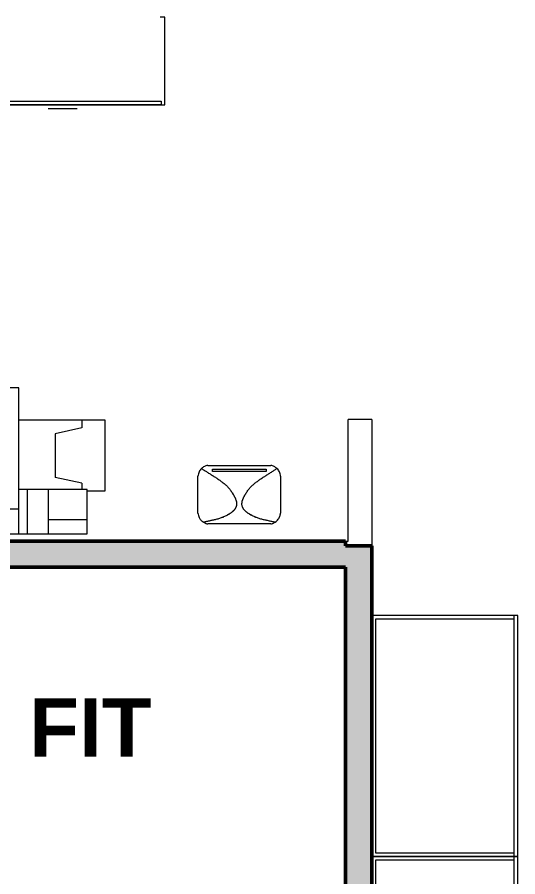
# Model space of a CAD drawing. Header units: inches. Extents: x -897 to 1409, y -1054 to 924.
# Drawn here: x -197.2 to -94.3, y 468.4 to 645 of the extents above; entities that cross this region are included whole.
import ezdxf

# ---------------------------------------------------------------- set-up
doc = ezdxf.new("R2010")
doc.units = ezdxf.units.IN
doc.header["$MEASUREMENT"] = 0
for name, color, linetype, lineweight in [('A-AREA-IDEN', 2, 'Continuous', 9), ('A-WALL-PATT', 111, 'Continuous', 13), ('I-FURN', 30, 'Continuous', 9), ('I-WALL', 2, 'Continuous', 13), ('Q-CASE', 31, 'Continuous', 9), ('Q-SPCQ', 91, 'Continuous', 13)]:
    doc.layers.add(name, color=color, linetype=linetype, lineweight=lineweight)
doc.styles.add('Arial_B', font='arialbd.ttf', dxfattribs={"height": 12})

# ---------------------------------------------------------------- blocks, each defined once
blk = doc.blocks.new('Generic Model Wood Closet - 2_-6__ x 4_-1 1_2__ - no doors-3515474-7TH FLOOR TELECOM PLAN')
at = {"layer": 'Q-CASE', "color": 53}
for p, q in [((24.75, 15), (-24.75, 15)), ((-24.75, 15), (-24.75, -15)), ((24, 14.25), (-24, 14.25)), ((-24, 14.25), (-24, -14.25)), ((24, 14.25), (-24, 14.25)), ((-24, 14.25), (-24, -14.25)), ((24, -14.25), (24, 14.25)), ((24, -14.25), (24, 14.25)), ((24.75, -15), (24.75, 15)), ((-24.75, -15), (24.75, -15)), ((-24, -14.25), (24, -14.25)), ((-24, -14.25), (24, -14.25))]:
    blk.add_line(p, q, dxfattribs=at)
at = {"layer": 'Q-CASE', "color": 133, "lineweight": 20}
for p, q in [((-24.75, 14.25), (-24.75, -15)), ((-24, 14.25), (-24.75, 14.25)), ((24.75, 14.25), (24, 14.25)), ((24.75, -15), (24.75, 14.25))]:
    blk.add_line(p, q, dxfattribs=at)
blk = doc.blocks.new('Cabinet File - Lateral 4 Drawer - 42_ x 18_ x 52_25_-V47-7TH FLOOR TELECOM PLAN')
at = {"layer": 'I-FURN', "color": 53}
for p, q in [((-28.09, -27.78), (-28.09, -45.78)), ((13.91, -27.78), (12.91, -27.78)), ((13.91, -45.78), (13.91, -27.78)), ((-28.09, -45.78), (13.91, -45.78)), ((-27.34, -45.03), (13.16, -45.03)), ((-27.34, -45.78), (-27.34, -45.03)), ((13.16, -45.78), (-27.34, -45.78)), ((13.16, -45.03), (13.16, -45.78)), ((-10.09, -46.53), (-4.09, -46.53))]:
    blk.add_line(p, q, dxfattribs=at)
blk = doc.blocks.new('F2540 - Shredder_ Paper_ Security - F2540 - Shredder_ Paper_ Security-3561924-7TH FLOOR TELECOM PLAN')
at = {"layer": 'Q-SPCQ', "lineweight": 9}
for p, q in [((-6.47, 6), (6.47, 6)), ((-6.47, 6), (6.47, 6)), ((-8.5, -3.8), (-8.5, 3.8)), ((-8.5, 0), (-8.5, 3.8)), ((8.5, 3.8), (8.5, -3.8)), ((8.5, 3.8), (8.5, -3.8)), ((-8.5, -3.8), (-8.5, 0)), ((-5.5, -4.75), (0, -4.75)), ((-5.5, -4.75), (0, -4.75)), ((0, -5.25), (-5.5, -5.25)), ((0, -5.25), (-5.5, -5.25)), ((0, -4.75), (5.5, -4.75)), ((0, -4.75), (5.5, -4.75)), ((5.5, -5.25), (0, -5.25)), ((5.5, -5.25), (0, -5.25)), ((6.47, -6), (-6.47, -6)), ((6.47, -6), (-6.47, -6))]:
    blk.add_line(p, q, dxfattribs=at)
for points, knots in [([(-7.37, 5.67), (-7.5, 5.59), (-7.74, 5.41), (-8, 5.1), (-8.17, 4.83), (-8.26, 4.63), (-8.33, 4.47), (-8.38, 4.31), (-8.44, 4.09), (-8.48, 3.92), (-8.5, 3.8)], [0, 0, 0, 0, 0.2, 0.4, 0.55, 0.625, 0.7, 0.775, 0.85, 1, 1, 1, 1]), ([(-7.37, 5.67), (-7.5, 5.59), (-7.74, 5.41), (-8, 5.1), (-8.17, 4.83), (-8.26, 4.63), (-8.33, 4.47), (-8.38, 4.31), (-8.44, 4.09), (-8.48, 3.92), (-8.5, 3.8)], [0, 0, 0, 0, 0.2, 0.4, 0.55, 0.625, 0.7, 0.775, 0.85, 1, 1, 1, 1]), ([(-6.47, 6), (-6.59, 5.98), (-6.76, 5.94), (-6.96, 5.87), (-7.15, 5.79), (-7.28, 5.72), (-7.37, 5.67)], [0, 0, 0, 0, 0.333333, 0.5, 0.666667, 1, 1, 1, 1]), ([(-6.47, 6), (-6.59, 5.98), (-6.76, 5.94), (-6.96, 5.87), (-7.15, 5.79), (-7.28, 5.72), (-7.37, 5.67)], [0, 0, 0, 0, 0.333333, 0.5, 0.666667, 1, 1, 1, 1]), ([(-7.37, 5.67), (-7.26, 5.65), (-7.04, 5.6), (-6.82, 5.55), (-6.7, 5.53)], [0, 0, 0, 0, 0.01923077, 0.03839518, 0.03839518, 0.03839518, 0.03839518]), ([(7.37, 5.67), (7.28, 5.72), (7.15, 5.79), (6.96, 5.87), (6.76, 5.94), (6.59, 5.98), (6.47, 6)], [0, 0, 0, 0, 0.333333, 0.5, 0.666667, 1, 1, 1, 1]), ([(7.37, 5.67), (7.28, 5.72), (7.15, 5.79), (6.96, 5.87), (6.76, 5.94), (6.59, 5.98), (6.47, 6)], [0, 0, 0, 0, 0.333333, 0.5, 0.666667, 1, 1, 1, 1]), ([(6.7, 5.53), (6.82, 5.55), (7.04, 5.6), (7.26, 5.65), (7.37, 5.67)], [0.96160482, 0.96160482, 0.96160482, 0.96160482, 0.98076923, 1, 1, 1, 1]), ([(8.5, 3.8), (8.47, 3.96), (8.41, 4.26), (8.22, 4.76), (7.97, 5.17), (7.65, 5.48), (7.47, 5.61), (7.37, 5.67)], [0, 0, 0, 0, 0.2, 0.4, 0.7, 0.85, 1, 1, 1, 1]), ([(8.5, 3.8), (8.47, 3.96), (8.41, 4.26), (8.22, 4.76), (7.97, 5.17), (7.65, 5.48), (7.47, 5.61), (7.37, 5.67)], [0, 0, 0, 0, 0.2, 0.4, 0.7, 0.85, 1, 1, 1, 1]), ([(-5.31, 5.23), (-5.19, 5.2), (-4.96, 5.15), (-4.72, 5.09), (-4.61, 5.06)], [0.11538462, 0.11538462, 0.11538462, 0.11538462, 0.13461538, 0.15355399, 0.15355399, 0.15355399, 0.15355399]), ([(-4.6, 5.06), (-4.48, 5.02), (-4.25, 4.96), (-4.02, 4.89), (-3.91, 4.85)], [0.15384615, 0.15384615, 0.15384615, 0.15384615, 0.17307692, 0.19185743, 0.19185743, 0.19185743, 0.19185743]), ([(-4.6, 5.06), (-4.49, 5.03), (-4.25, 4.96), (-4.02, 4.89), (-3.91, 4.85)], [0.15414112, 0.15414112, 0.15414112, 0.15414112, 0.17307692, 0.19230769, 0.19230769, 0.19230769, 0.19230769]), ([(-3.9, 4.85), (-3.78, 4.81), (-3.55, 4.73), (-3.33, 4.64), (-3.22, 4.6)], [0.19230769, 0.19230769, 0.19230769, 0.19230769, 0.21153846, 0.23045596, 0.23045596, 0.23045596, 0.23045596]), ([(-3.9, 4.85), (-3.79, 4.81), (-3.56, 4.73), (-3.33, 4.64), (-3.22, 4.6)], [0.19276723, 0.19276723, 0.19276723, 0.19276723, 0.21153846, 0.23076923, 0.23076923, 0.23076923, 0.23076923]), ([(-2.55, 4.27), (-2.45, 4.21), (-2.29, 4.12), (-2.08, 4), (-1.98, 3.93), (-1.93, 3.9)], [0.26923077, 0.26923077, 0.26923077, 0.26923077, 0.28846154, 0.29807692, 0.30739481, 0.30739481, 0.30739481, 0.30739481]), ([(-2.55, 4.27), (-2.45, 4.21), (-2.29, 4.13), (-2.08, 4), (-1.98, 3.93), (-1.93, 3.9)], [0.26958159, 0.26958159, 0.26958159, 0.26958159, 0.28846154, 0.29807692, 0.30769231, 0.30769231, 0.30769231, 0.30769231]), ([(-1.92, 3.89), (-1.87, 3.86), (-1.77, 3.79), (-1.62, 3.68), (-1.5, 3.59), (-1.41, 3.51), (-1.36, 3.47), (-1.34, 3.45)], [0.30769231, 0.30769231, 0.30769231, 0.30769231, 0.31730769, 0.32692308, 0.33653846, 0.34134615, 0.34587432, 0.34587432, 0.34587432, 0.34587432]), ([(-1.92, 3.89), (-1.87, 3.86), (-1.77, 3.79), (-1.62, 3.68), (-1.5, 3.59), (-1.41, 3.51), (-1.36, 3.47), (-1.34, 3.45)], [0.30801347, 0.30801347, 0.30801347, 0.30801347, 0.31730769, 0.32692308, 0.33653846, 0.34134615, 0.34615385, 0.34615385, 0.34615385, 0.34615385]), ([(1.34, 3.45), (1.36, 3.47), (1.41, 3.51), (1.5, 3.59), (1.62, 3.68), (1.77, 3.79), (1.87, 3.86), (1.92, 3.89)], [0.65412568, 0.65412568, 0.65412568, 0.65412568, 0.65865385, 0.66346154, 0.67307692, 0.68269231, 0.69230769, 0.69230769, 0.69230769, 0.69230769]), ([(1.34, 3.45), (1.36, 3.47), (1.41, 3.51), (1.5, 3.59), (1.62, 3.68), (1.77, 3.79), (1.87, 3.86), (1.92, 3.89)], [0.65384615, 0.65384615, 0.65384615, 0.65384615, 0.65865385, 0.66346154, 0.67307692, 0.68269231, 0.69198653, 0.69198653, 0.69198653, 0.69198653]), ([(1.93, 3.9), (1.98, 3.93), (2.08, 4), (2.29, 4.12), (2.45, 4.21), (2.55, 4.27)], [0.69260519, 0.69260519, 0.69260519, 0.69260519, 0.70192308, 0.71153846, 0.73076923, 0.73076923, 0.73076923, 0.73076923]), ([(1.93, 3.9), (1.98, 3.93), (2.08, 4), (2.29, 4.13), (2.45, 4.21), (2.55, 4.27)], [0.69230769, 0.69230769, 0.69230769, 0.69230769, 0.70192308, 0.71153846, 0.73041841, 0.73041841, 0.73041841, 0.73041841]), ([(3.22, 4.6), (3.33, 4.64), (3.55, 4.73), (3.78, 4.81), (3.9, 4.85)], [0.76954404, 0.76954404, 0.76954404, 0.76954404, 0.78846154, 0.80769231, 0.80769231, 0.80769231, 0.80769231]), ([(3.22, 4.6), (3.33, 4.64), (3.56, 4.73), (3.79, 4.81), (3.9, 4.85)], [0.76923077, 0.76923077, 0.76923077, 0.76923077, 0.78846154, 0.80723277, 0.80723277, 0.80723277, 0.80723277]), ([(3.91, 4.85), (4.02, 4.89), (4.25, 4.96), (4.48, 5.02), (4.6, 5.06)], [0.80814257, 0.80814257, 0.80814257, 0.80814257, 0.82692308, 0.84615385, 0.84615385, 0.84615385, 0.84615385]), ([(3.91, 4.85), (4.02, 4.89), (4.25, 4.96), (4.49, 5.03), (4.6, 5.06)], [0.80769231, 0.80769231, 0.80769231, 0.80769231, 0.82692308, 0.84585888, 0.84585888, 0.84585888, 0.84585888]), ([(4.61, 5.06), (4.72, 5.09), (4.96, 5.15), (5.19, 5.2), (5.31, 5.23)], [0.84644601, 0.84644601, 0.84644601, 0.84644601, 0.86538462, 0.88461538, 0.88461538, 0.88461538, 0.88461538]), ([(-1.34, 3.44), (-1.32, 3.42), (-1.27, 3.38), (-1.18, 3.29), (-1.07, 3.18), (-0.97, 3.06), (-0.9, 2.97), (-0.87, 2.92), (-0.85, 2.89)], [0.34615385, 0.34615385, 0.34615385, 0.34615385, 0.35096154, 0.35576923, 0.36538462, 0.375, 0.37980769, 0.38437357, 0.38437357, 0.38437357, 0.38437357]), ([(-1.34, 3.44), (-1.32, 3.43), (-1.27, 3.38), (-1.19, 3.3), (-1.08, 3.19), (-0.98, 3.07), (-0.9, 2.97), (-0.87, 2.92), (-0.85, 2.89)], [0.34641994, 0.34641994, 0.34641994, 0.34641994, 0.35096154, 0.35576923, 0.36538462, 0.375, 0.37980769, 0.38461538, 0.38461538, 0.38461538, 0.38461538]), ([(-0.85, 2.89), (-0.84, 2.86), (-0.8, 2.81), (-0.74, 2.7), (-0.68, 2.56), (-0.61, 2.39), (-0.58, 2.27), (-0.57, 2.22)], [0.38461538, 0.38461538, 0.38461538, 0.38461538, 0.38942308, 0.39423077, 0.40384615, 0.41346154, 0.42280696, 0.42280696, 0.42280696, 0.42280696]), ([(-0.85, 2.89), (-0.84, 2.87), (-0.81, 2.81), (-0.75, 2.71), (-0.68, 2.57), (-0.61, 2.39), (-0.58, 2.28), (-0.57, 2.22)], [0.38481303, 0.38481303, 0.38481303, 0.38481303, 0.38942308, 0.39423077, 0.40384615, 0.41346154, 0.42307692, 0.42307692, 0.42307692, 0.42307692]), ([(-0.57, 2.21), (-0.56, 2.15), (-0.55, 2.03), (-0.54, 1.85), (-0.56, 1.69), (-0.57, 1.57), (-0.58, 1.51), (-0.59, 1.48)], [0.42307692, 0.42307692, 0.42307692, 0.42307692, 0.43269231, 0.44230769, 0.45192308, 0.45673077, 0.46140081, 0.46140081, 0.46140081, 0.46140081]), ([(-0.57, 2.21), (-0.56, 2.15), (-0.55, 2.04), (-0.54, 1.85), (-0.56, 1.7), (-0.57, 1.57), (-0.58, 1.51), (-0.59, 1.48)], [0.42332684, 0.42332684, 0.42332684, 0.42332684, 0.43269231, 0.44230769, 0.45192308, 0.45673077, 0.46153846, 0.46153846, 0.46153846, 0.46153846]), ([(0.59, 1.48), (0.58, 1.51), (0.57, 1.57), (0.56, 1.69), (0.54, 1.85), (0.55, 2.03), (0.56, 2.15), (0.57, 2.21)], [0.53859919, 0.53859919, 0.53859919, 0.53859919, 0.54326923, 0.54807692, 0.55769231, 0.56730769, 0.57692308, 0.57692308, 0.57692308, 0.57692308]), ([(0.59, 1.48), (0.58, 1.51), (0.57, 1.57), (0.56, 1.7), (0.54, 1.85), (0.55, 2.04), (0.56, 2.15), (0.57, 2.21)], [0.53846154, 0.53846154, 0.53846154, 0.53846154, 0.54326923, 0.54807692, 0.55769231, 0.56730769, 0.57667316, 0.57667316, 0.57667316, 0.57667316]), ([(0.57, 2.22), (0.58, 2.27), (0.61, 2.39), (0.68, 2.56), (0.74, 2.7), (0.8, 2.81), (0.84, 2.86), (0.85, 2.89)], [0.57719304, 0.57719304, 0.57719304, 0.57719304, 0.58653846, 0.59615385, 0.60576923, 0.61057692, 0.61538462, 0.61538462, 0.61538462, 0.61538462]), ([(0.57, 2.22), (0.58, 2.28), (0.61, 2.39), (0.68, 2.57), (0.75, 2.71), (0.81, 2.81), (0.84, 2.87), (0.85, 2.89)], [0.57692308, 0.57692308, 0.57692308, 0.57692308, 0.58653846, 0.59615385, 0.60576923, 0.61057692, 0.61518697, 0.61518697, 0.61518697, 0.61518697]), ([(0.85, 2.89), (0.87, 2.92), (0.9, 2.97), (0.97, 3.06), (1.07, 3.18), (1.18, 3.29), (1.27, 3.38), (1.32, 3.42), (1.34, 3.44)], [0.61562643, 0.61562643, 0.61562643, 0.61562643, 0.62019231, 0.625, 0.63461538, 0.64423077, 0.64903846, 0.65384615, 0.65384615, 0.65384615, 0.65384615]), ([(0.85, 2.89), (0.87, 2.92), (0.9, 2.97), (0.98, 3.07), (1.08, 3.19), (1.19, 3.3), (1.27, 3.38), (1.32, 3.43), (1.34, 3.44)], [0.61538462, 0.61538462, 0.61538462, 0.61538462, 0.62019231, 0.625, 0.63461538, 0.64423077, 0.64903846, 0.65358006, 0.65358006, 0.65358006, 0.65358006]), ([(-1.15, 0.12), (-1.18, 0.07), (-1.24, -0.04), (-1.37, -0.25), (-1.46, -0.41), (-1.53, -0.51)], [0.53846154, 0.53846154, 0.53846154, 0.53846154, 0.54807692, 0.55769231, 0.57671241, 0.57671241, 0.57671241, 0.57671241]), ([(-1.15, 0.12), (-1.18, 0.07), (-1.24, -0.04), (-1.36, -0.25), (-1.46, -0.41), (-1.53, -0.51)], [0.53865203, 0.53865203, 0.53865203, 0.53865203, 0.54807692, 0.55769231, 0.57692308, 0.57692308, 0.57692308, 0.57692308]), ([(-0.82, 0.78), (-0.83, 0.75), (-0.85, 0.69), (-0.9, 0.58), (-0.97, 0.44), (-1.06, 0.28), (-1.12, 0.18), (-1.15, 0.12)], [0.5, 0.5, 0.5, 0.5, 0.50480769, 0.50961538, 0.51923077, 0.52884615, 0.53827913, 0.53827913, 0.53827913, 0.53827913]), ([(-0.82, 0.78), (-0.83, 0.75), (-0.85, 0.7), (-0.9, 0.58), (-0.97, 0.45), (-1.06, 0.28), (-1.12, 0.18), (-1.15, 0.12)], [0.50011104, 0.50011104, 0.50011104, 0.50011104, 0.50480769, 0.50961538, 0.51923077, 0.52884615, 0.53846154, 0.53846154, 0.53846154, 0.53846154]), ([(-0.59, 1.48), (-0.59, 1.45), (-0.6, 1.39), (-0.63, 1.27), (-0.68, 1.12), (-0.73, 0.98), (-0.78, 0.87), (-0.8, 0.81), (-0.82, 0.78)], [0.46153846, 0.46153846, 0.46153846, 0.46153846, 0.46634615, 0.47115385, 0.48076923, 0.49038462, 0.49519231, 0.49989565, 0.49989565, 0.49989565, 0.49989565]), ([(-0.59, 1.48), (-0.59, 1.45), (-0.6, 1.39), (-0.63, 1.27), (-0.68, 1.13), (-0.73, 0.98), (-0.78, 0.87), (-0.8, 0.81), (-0.82, 0.78)], [0.46168205, 0.46168205, 0.46168205, 0.46168205, 0.46634615, 0.47115385, 0.48076923, 0.49038462, 0.49519231, 0.5, 0.5, 0.5, 0.5]), ([(0.82, 0.78), (0.8, 0.81), (0.78, 0.87), (0.73, 0.98), (0.68, 1.12), (0.63, 1.27), (0.6, 1.39), (0.59, 1.45), (0.59, 1.48)], [0.50010435, 0.50010435, 0.50010435, 0.50010435, 0.50480769, 0.50961538, 0.51923077, 0.52884615, 0.53365385, 0.53846154, 0.53846154, 0.53846154, 0.53846154]), ([(0.82, 0.78), (0.8, 0.81), (0.78, 0.87), (0.73, 0.98), (0.68, 1.13), (0.63, 1.27), (0.6, 1.39), (0.59, 1.45), (0.59, 1.48)], [0.5, 0.5, 0.5, 0.5, 0.50480769, 0.50961538, 0.51923077, 0.52884615, 0.53365385, 0.53831795, 0.53831795, 0.53831795, 0.53831795]), ([(1.15, 0.12), (1.12, 0.18), (1.06, 0.28), (0.97, 0.44), (0.9, 0.58), (0.85, 0.69), (0.83, 0.75), (0.82, 0.78)], [0.46172087, 0.46172087, 0.46172087, 0.46172087, 0.47115385, 0.48076923, 0.49038462, 0.49519231, 0.5, 0.5, 0.5, 0.5]), ([(1.15, 0.12), (1.12, 0.18), (1.06, 0.28), (0.97, 0.45), (0.9, 0.58), (0.85, 0.7), (0.83, 0.75), (0.82, 0.78)], [0.46153846, 0.46153846, 0.46153846, 0.46153846, 0.47115385, 0.48076923, 0.49038462, 0.49519231, 0.49988896, 0.49988896, 0.49988896, 0.49988896]), ([(1.53, -0.51), (1.46, -0.41), (1.37, -0.25), (1.24, -0.04), (1.18, 0.07), (1.15, 0.12)], [0.42328759, 0.42328759, 0.42328759, 0.42328759, 0.44230769, 0.45192308, 0.46153846, 0.46153846, 0.46153846, 0.46153846]), ([(1.53, -0.51), (1.46, -0.41), (1.36, -0.25), (1.24, -0.04), (1.18, 0.07), (1.15, 0.12)], [0.42307692, 0.42307692, 0.42307692, 0.42307692, 0.44230769, 0.45192308, 0.46134797, 0.46134797, 0.46134797, 0.46134797]), ([(-2.45, -1.66), (-2.54, -1.75), (-2.72, -1.92), (-2.9, -2.08), (-2.99, -2.16)], [0.65384615, 0.65384615, 0.65384615, 0.65384615, 0.67307692, 0.69214557, 0.69214557, 0.69214557, 0.69214557]), ([(-2.45, -1.66), (-2.54, -1.75), (-2.71, -1.92), (-2.9, -2.08), (-2.99, -2.16)], [0.65399085, 0.65399085, 0.65399085, 0.65399085, 0.67307692, 0.69230769, 0.69230769, 0.69230769, 0.69230769]), ([(2.99, -2.16), (2.9, -2.08), (2.72, -1.92), (2.54, -1.75), (2.45, -1.66)], [0.30785443, 0.30785443, 0.30785443, 0.30785443, 0.32692308, 0.34615385, 0.34615385, 0.34615385, 0.34615385]), ([(2.99, -2.16), (2.9, -2.08), (2.71, -1.92), (2.54, -1.75), (2.45, -1.66)], [0.30769231, 0.30769231, 0.30769231, 0.30769231, 0.32692308, 0.34600915, 0.34600915, 0.34600915, 0.34600915]), ([(-2.99, -2.16), (-3.09, -2.24), (-3.27, -2.4), (-3.47, -2.55), (-3.56, -2.62)], [0.69230769, 0.69230769, 0.69230769, 0.69230769, 0.71153846, 0.73058707, 0.73058707, 0.73058707, 0.73058707]), ([(-2.99, -2.16), (-3.09, -2.24), (-3.27, -2.4), (-3.47, -2.55), (-3.56, -2.62)], [0.69246038, 0.69246038, 0.69246038, 0.69246038, 0.71153846, 0.73076923, 0.73076923, 0.73076923, 0.73076923]), ([(3.56, -2.62), (3.47, -2.55), (3.27, -2.4), (3.09, -2.24), (2.99, -2.16)], [0.26941293, 0.26941293, 0.26941293, 0.26941293, 0.28846154, 0.30769231, 0.30769231, 0.30769231, 0.30769231]), ([(3.56, -2.62), (3.47, -2.55), (3.27, -2.4), (3.09, -2.24), (2.99, -2.16)], [0.26923077, 0.26923077, 0.26923077, 0.26923077, 0.28846154, 0.30753962, 0.30753962, 0.30753962, 0.30753962]), ([(-6.6, -4.62), (-6.7, -4.69), (-6.89, -4.81), (-7.09, -4.94), (-7.18, -5)], [0.92307692, 0.92307692, 0.92307692, 0.92307692, 0.94230769, 0.9615221, 0.9615221, 0.9615221, 0.9615221]), ([(-6.6, -4.62), (-6.7, -4.69), (-6.89, -4.81), (-7.09, -4.94), (-7.18, -5)], [0.92317267, 0.92317267, 0.92317267, 0.92317267, 0.94230769, 0.96153846, 0.96153846, 0.96153846, 0.96153846]), ([(-5.99, -4.24), (-6.09, -4.3), (-6.3, -4.43), (-6.5, -4.56), (-6.59, -4.62)], [0.88461538, 0.88461538, 0.88461538, 0.88461538, 0.90384615, 0.92298372, 0.92298372, 0.92298372, 0.92298372]), ([(-5.99, -4.24), (-6.09, -4.3), (-6.29, -4.43), (-6.49, -4.56), (-6.59, -4.62)], [0.88489349, 0.88489349, 0.88489349, 0.88489349, 0.90384615, 0.92307692, 0.92307692, 0.92307692, 0.92307692]), ([(6.59, -4.62), (6.5, -4.56), (6.3, -4.43), (6.09, -4.3), (5.99, -4.24)], [0.07701628, 0.07701628, 0.07701628, 0.07701628, 0.09615385, 0.11538462, 0.11538462, 0.11538462, 0.11538462]), ([(6.59, -4.62), (6.49, -4.56), (6.29, -4.43), (6.09, -4.3), (5.99, -4.24)], [0.07692308, 0.07692308, 0.07692308, 0.07692308, 0.09615385, 0.11510651, 0.11510651, 0.11510651, 0.11510651]), ([(7.18, -5), (7.09, -4.94), (6.89, -4.81), (6.7, -4.69), (6.6, -4.62)], [0.0384779, 0.0384779, 0.0384779, 0.0384779, 0.05769231, 0.07692308, 0.07692308, 0.07692308, 0.07692308]), ([(7.18, -5), (7.09, -4.94), (6.89, -4.81), (6.7, -4.69), (6.6, -4.62)], [0.03846154, 0.03846154, 0.03846154, 0.03846154, 0.05769231, 0.07682733, 0.07682733, 0.07682733, 0.07682733])]:
    blk.add_open_spline(points, degree=3, knots=knots, dxfattribs=at)
for points in [[(-7.37, 5.67), (-7.15, 5.63), (-6.93, 5.58), (-6.7, 5.53)], [(-6.7, 5.53), (-6.48, 5.48), (-6.25, 5.43), (-6.02, 5.38)], [(-6.7, 5.53), (-6.48, 5.48), (-6.25, 5.43), (-6.02, 5.38)], [(-6, 5.38), (-5.77, 5.33), (-5.55, 5.28), (-5.32, 5.23)], [(-6, 5.38), (-5.78, 5.33), (-5.55, 5.28), (-5.32, 5.23)], [(5.32, 5.23), (5.55, 5.28), (5.77, 5.33), (6, 5.38)], [(5.32, 5.23), (5.55, 5.28), (5.77, 5.33), (6, 5.38)], [(6.02, 5.38), (6.25, 5.43), (6.48, 5.48), (6.7, 5.53)], [(6.02, 5.38), (6.25, 5.43), (6.48, 5.48), (6.7, 5.53)], [(6.7, 5.53), (6.93, 5.58), (7.15, 5.63), (7.37, 5.67)], [(-5.31, 5.23), (-5.07, 5.18), (-4.84, 5.12), (-4.61, 5.06)], [(-3.21, 4.59), (-2.99, 4.5), (-2.77, 4.39), (-2.56, 4.27)], [(-3.21, 4.59), (-2.99, 4.5), (-2.77, 4.39), (-2.56, 4.27)], [(2.56, 4.27), (2.77, 4.39), (2.99, 4.5), (3.21, 4.59)], [(2.56, 4.27), (2.77, 4.39), (2.99, 4.5), (3.21, 4.59)], [(4.61, 5.06), (4.84, 5.12), (5.07, 5.18), (5.31, 5.23)], [(-1.96, -1.11), (-2.12, -1.3), (-2.28, -1.48), (-2.45, -1.66)], [(-1.96, -1.11), (-2.12, -1.3), (-2.28, -1.48), (-2.45, -1.66)], [(-1.53, -0.51), (-1.67, -0.72), (-1.81, -0.92), (-1.96, -1.11)], [(-1.53, -0.51), (-1.67, -0.72), (-1.81, -0.92), (-1.96, -1.11)], [(1.96, -1.11), (1.81, -0.92), (1.67, -0.72), (1.53, -0.51)], [(1.96, -1.11), (1.81, -0.92), (1.67, -0.72), (1.53, -0.51)], [(2.45, -1.66), (2.28, -1.48), (2.12, -1.3), (1.96, -1.11)], [(2.45, -1.66), (2.28, -1.48), (2.12, -1.3), (1.96, -1.11)], [(-4.76, -3.46), (-4.97, -3.59), (-5.17, -3.72), (-5.37, -3.85)], [(-4.76, -3.46), (-4.97, -3.59), (-5.17, -3.72), (-5.37, -3.85)], [(-4.16, -3.05), (-4.36, -3.19), (-4.56, -3.33), (-4.76, -3.46)], [(-4.16, -3.05), (-4.36, -3.19), (-4.56, -3.33), (-4.76, -3.46)], [(-3.57, -2.62), (-3.76, -2.77), (-3.96, -2.91), (-4.16, -3.05)], [(-3.57, -2.62), (-3.76, -2.77), (-3.96, -2.91), (-4.16, -3.05)], [(4.16, -3.05), (3.96, -2.91), (3.76, -2.77), (3.57, -2.62)], [(4.16, -3.05), (3.96, -2.91), (3.76, -2.77), (3.57, -2.62)], [(4.76, -3.46), (4.56, -3.33), (4.36, -3.19), (4.16, -3.05)], [(4.76, -3.46), (4.56, -3.33), (4.36, -3.19), (4.16, -3.05)], [(5.37, -3.85), (5.17, -3.72), (4.97, -3.59), (4.76, -3.46)], [(5.37, -3.85), (5.17, -3.72), (4.97, -3.59), (4.76, -3.46)], [(-8.5, -3.8), (-8.47, -3.96), (-8.41, -4.26), (-8.25, -4.68), (-8.04, -5.07), (-7.85, -5.29), (-7.74, -5.39)], [(-8.5, -3.8), (-8.47, -3.96), (-8.41, -4.26), (-8.25, -4.68), (-8.04, -5.07), (-7.85, -5.29), (-7.74, -5.39)], [(-7.18, -5), (-7.38, -5.13), (-7.56, -5.26), (-7.74, -5.39)], [(-7.18, -5), (-7.38, -5.13), (-7.56, -5.26), (-7.74, -5.39)], [(-5.38, -3.85), (-5.58, -3.98), (-5.78, -4.11), (-5.99, -4.24)], [(-5.38, -3.85), (-5.58, -3.98), (-5.78, -4.11), (-5.99, -4.24)], [(-5.5, -5.25), (-5.5, -5.09), (-5.5, -4.92), (-5.5, -4.75)], [(-5.5, -5.25), (-5.5, -5.09), (-5.5, -4.92), (-5.5, -4.75)], [(5.99, -4.24), (5.78, -4.11), (5.58, -3.98), (5.38, -3.85)], [(5.99, -4.24), (5.78, -4.11), (5.58, -3.98), (5.38, -3.85)], [(5.5, -4.75), (5.5, -4.92), (5.5, -5.09), (5.5, -5.25)], [(5.5, -4.75), (5.5, -4.92), (5.5, -5.09), (5.5, -5.25)], [(7.74, -5.39), (7.56, -5.26), (7.38, -5.13), (7.18, -5)], [(7.74, -5.39), (7.56, -5.26), (7.38, -5.13), (7.18, -5)], [(7.74, -5.39), (7.85, -5.29), (8.04, -5.07), (8.25, -4.68), (8.41, -4.26), (8.47, -3.96), (8.5, -3.8)], [(7.74, -5.39), (7.85, -5.29), (8.04, -5.07), (8.25, -4.68), (8.41, -4.26), (8.47, -3.96), (8.5, -3.8)], [(-7.74, -5.39), (-7.66, -5.47), (-7.48, -5.61), (-7.18, -5.79), (-6.84, -5.92), (-6.6, -5.98), (-6.47, -6)], [(-7.74, -5.39), (-7.66, -5.47), (-7.48, -5.61), (-7.18, -5.79), (-6.84, -5.92), (-6.6, -5.98), (-6.47, -6)], [(6.47, -6), (6.6, -5.98), (6.84, -5.92), (7.18, -5.79), (7.48, -5.61), (7.66, -5.47), (7.74, -5.39)], [(6.47, -6), (6.6, -5.98), (6.84, -5.92), (7.18, -5.79), (7.48, -5.61), (7.66, -5.47), (7.74, -5.39)]]:
    blk.add_open_spline(points, degree=3, dxfattribs=at)
blk = doc.blocks.new('Generic Model Copier - Generic Model Copier-3561926-7TH FLOOR TELECOM PLAN')
at = {"layer": 'Q-SPCQ', "color": 53, "lineweight": 9}
for p, q in [((-15, 0), (15, 0)), ((-15, 0), (-15, -52.33)), ((-11.21, 0), (-11.21, -11.43)), ((11.79, 0), (11.79, -11.43)), ((15, -38.32), (15, 0)), ((15, -11.43), (-15, -11.43)), ((15, -12.72), (-15, -12.72)), ((-9.97, -38.32), (-9.97, -12.72)), ((7.95, -23.88), (7.95, -12.72)), ((-9.97, -23.88), (7.95, -23.88)), ((-7.25, -23.88), (-7.25, -34.87)), ((5.34, -28.4), (5.34, -23.88)), ((0.25, -34.87), (0.25, -28.4)), ((0.25, -28.4), (5.34, -28.4)), ((-7.25, -34.87), (0.25, -34.87)), ((-15, -38.32), (15, -38.32)), ((-5.88, -52.33), (-5.88, -38.32)), ((8.38, -38.32), (8.38, -56)), ((-5.88, -40.05), (-15, -40.05)), ((-5.88, -44.36), (-15, -44.36)), ((-12.1, -44.36), (-12.1, -52.33)), ((-4.62, -51.23), (-3.41, -45.77)), ((5.53, -45.77), (-3.41, -45.77)), ((6.75, -51.23), (5.53, -45.77)), ((-15, -52.33), (-5.88, -52.33)), ((-6.25, -56), (-6.25, -52.33)), ((-4.62, -51.23), (-5.88, -51.23)), ((8.38, -51.23), (6.75, -51.23)), ((8.38, -56), (-6.25, -56))]:
    blk.add_line(p, q, dxfattribs=at)

msp = doc.modelspace()

# ---------------------------------------------------------------- hatches: boundary and pattern name
at = {"layer": 'A-WALL-PATT'}
for points in [[(-129.71, 532.01), (-129.71, 537.38), (-340.48, 537.38), (-340.48, 532.01), (-140.7, 532.01)], [(-124.33, 11.88), (-124.33, 536.38), (-129.71, 536.38), (-129.71, 11.88)]]:
    msp.add_hatch(color=253, dxfattribs=at).paths.add_polyline_path(points, flags=0)

# ---------------------------------------------------------------- linework, layer by layer
at = {"layer": 'I-WALL', "color": 253}
for p, q in [((-129.21, 537.38), (-129.21, 562.38)), ((-124.33, 562.38), (-129.21, 562.38)), ((-124.33, 562.38), (-124.33, 536.38)), ((-129.71, 537.38), (-129.21, 537.38))]:
    msp.add_line(p, q, dxfattribs=at)
at = {"layer": 'I-WALL', "color": 213, "lineweight": 50}
for p, q in [((-129.71, 537.38), (-340.48, 537.38)), ((-129.71, 536.38), (-129.71, 537.38)), ((-124.33, 536.38), (-129.71, 536.38)), ((-124.33, 11.88), (-124.33, 536.38)), ((-335.1, 532.01), (-129.71, 532.01)), ((-129.71, 532.01), (-129.71, 332.63))]:
    msp.add_line(p, q, dxfattribs=at)

# ---------------------------------------------------------------- block references
at = {"color": 53, "lineweight": 9}
msp.add_blockref('Cabinet File - Lateral 4 Drawer - 42_ x 18_ x 52_25_-V47-7TH FLOOR TELECOM PLAN', (-180.74, 672.79), dxfattribs=at)
for name, p, rotation in [('Generic Model Copier - Generic Model Copier-3561926-7TH FLOOR TELECOM PLAN', (-235.15, 553.88), 89.99999999999915), ('F2540 - Shredder_ Paper_ Security - F2540 - Shredder_ Paper_ Security-3561924-7TH FLOOR TELECOM PLAN', (-151.55, 546.92), 180), ('Generic Model Wood Closet - 2_-6__ x 4_-1 1_2__ - no doors-3515474-7TH FLOOR TELECOM PLAN', (-109.33, 497.32), 269.9999999999992), ('Generic Model Wood Closet - 2_-6__ x 4_-1 1_2__ - no doors-3515474-7TH FLOOR TELECOM PLAN', (-109.33, 447.82), 269.9999999999992)]:
    msp.add_blockref(name, p, dxfattribs=dict(at, rotation=rotation))

# ---------------------------------------------------------------- texts
at = {"layer": 'A-AREA-IDEN', "insert": (-280.63, 505.1), "char_height": 12, "width": 135.441, "attachment_point": 1, "style": 'Arial_B'}
msp.add_mtext("WOMEN'S FIT", dxfattribs=at)

doc.saveas('drawing.dxf')
